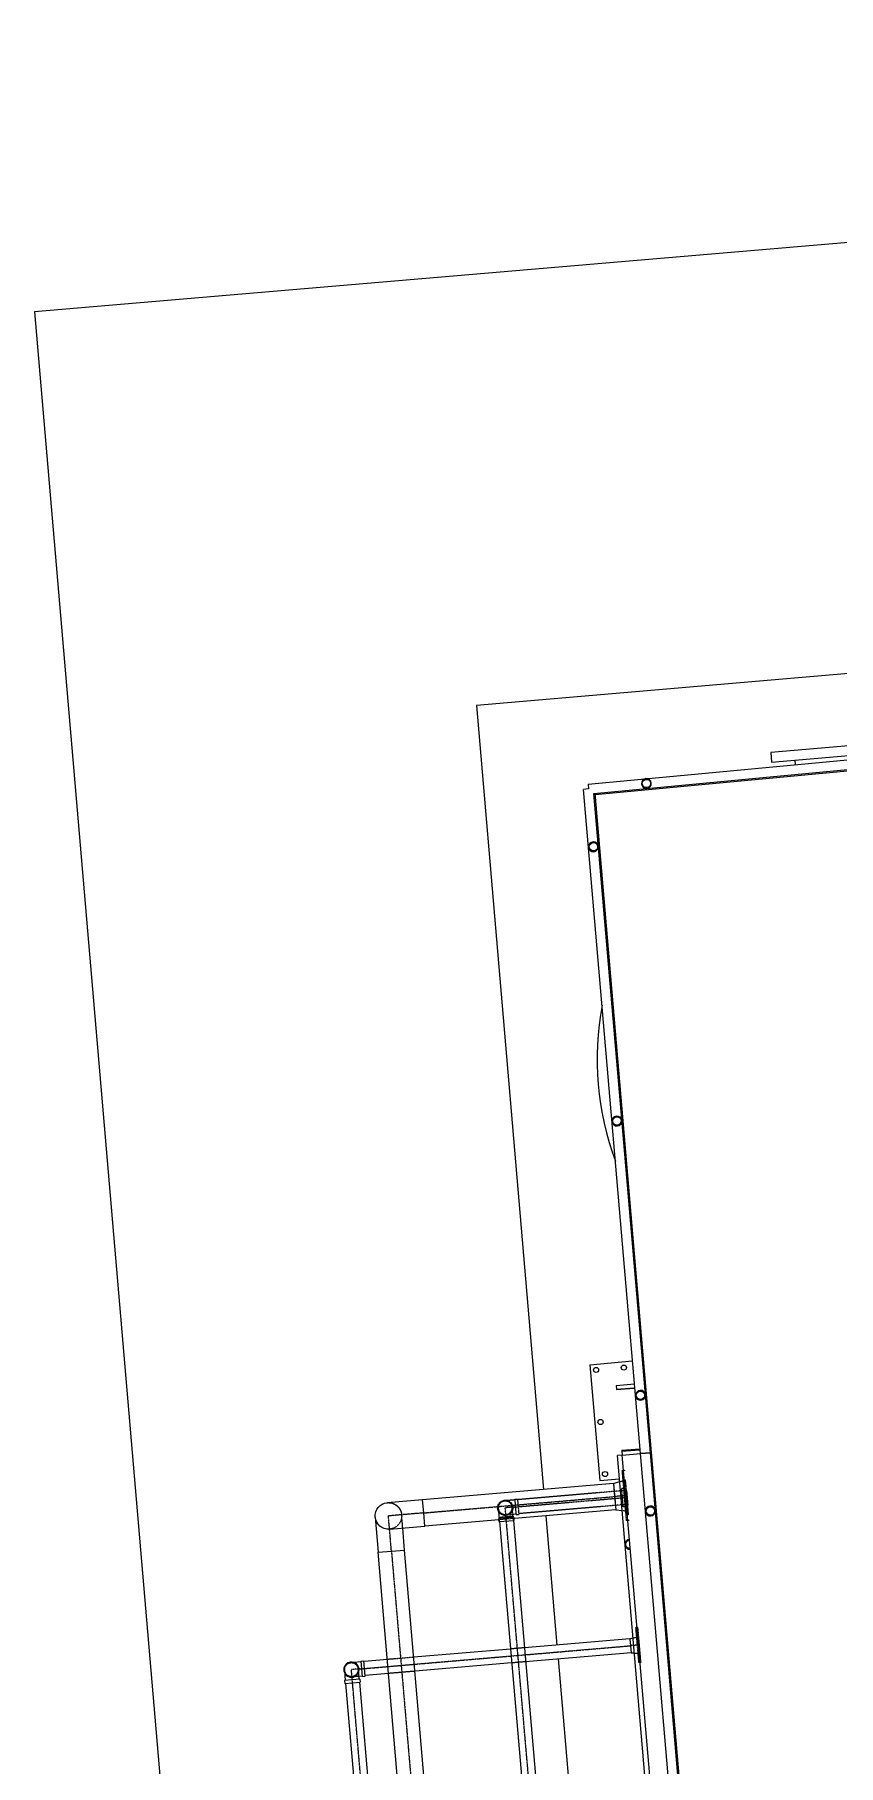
# Model space of a CAD drawing. Header units: millimetres. Extents: x 229153 to 244575, y 9226 to 23316.
# Drawn here: x 229153 to 232612, y 15864 to 23316 of the extents above; entities that cross this region are included whole.
import ezdxf

# ---------------------------------------------------------------- set-up
doc = ezdxf.new("R2010")
doc.units = ezdxf.units.MM
doc.header["$MEASUREMENT"] = 0
doc.linetypes.add('CENTER2', pattern=[1.125, 0.75, -0.125, 0.125, -0.125])
doc.linetypes.add('HIDDEN2', pattern=[0.1875, 0.125, -0.0625])
for name, color, linetype in [('Top (Plan) View-0', 7, 'Continuous'), ('Top (Plan) View-150-SL-B4-095', 14, 'Continuous'), ('Top (Plan) View-80-PG-B5-608', 170, 'Continuous'), ('Top (Plan) View-CENTER', 1, 'CENTER2'), ('Top (Plan) View-CONCRETE FOUNDATION', 8, 'Continuous'), ('Top (Plan) View-HIDDEN', 7, 'HIDDEN2'), ('Top (Plan) View-ST0011-ME_PR_STEL_EQUIP_VENDOR_THP_PLANT', 7, 'Continuous')]:
    doc.layers.add(name, color=color, linetype=linetype)

# ---------------------------------------------------------------- blocks, each defined once
blk = doc.blocks.new('*U41')
at = {"layer": 'Top (Plan) View-CONCRETE FOUNDATION', "color": 0, "linetype": 'ByBlock', "lineweight": -2}
for p, q in [((243102, 23316.2), (229153, 22121.9)), ((229153, 22121.9), (230176.7, 10165.7))]:
    blk.add_line(p, q, dxfattribs=at)
blk = doc.blocks.new('*U42')
at = {"layer": 'Top (Plan) View-ST0011-ME_PR_STEL_EQUIP_VENDOR_THP_PLANT', "color": 0, "linetype": 'ByBlock', "lineweight": -2}
for p, q in [((241516.2, 21323.7), (231054.4, 20427.9)), ((231054.4, 20427.9), (231343.4, 17052.4)), ((231534.9, 20089.4), (233924.5, 20313.6)), ((233128.4, 20294.4), (232321.4, 20225.3)), ((231559.8, 20049.1), (233907.2, 20269.3)), ((231565.2, 20044.6), (233902.6, 20263.9)), ((232321.4, 20225.3), (232324.9, 20184)), ((232324.9, 20184), (233131.9, 20253.1)), ((232424.5, 20192.5), (232426.2, 20173)), ((231536.9, 20068.3), (231515.7, 20066.5)), ((231760.6, 17206.4), (231515.7, 20066.5)), ((231534.9, 20089.4), (231536.9, 20068.3)), ((231802.9, 17210.1), (231559.8, 20049.1)), ((231807.8, 17210.5), (231564.8, 20049.6)), ((231542.4, 17589.2), (231726.5, 17605)), ((231542.4, 17589.2), (231585, 17091)), ((231735, 17505.3), (231656.5, 17498.6)), ((231735, 17505.3), (231656.5, 17498.6)), ((231656.5, 17498.6), (231656.5, 17498.6)), ((231656.5, 17498.6), (231657.8, 17483.7)), ((231657.8, 17483.7), (231733, 17490.1)), ((231657.8, 17483.7), (231657.9, 17482.2)), ((231657.9, 17482.2), (231733.6, 17488.7)), ((231708.7, 17488), (231707.3, 17486.4)), ((231680.3, 17220.8), (231758.8, 17227.5)), ((231680.3, 17220.8), (231680.8, 17214.7)), ((231680.7, 17216.2), (231680.8, 17214.7)), ((231680.7, 17216.2), (231680.7, 17216.2)), ((231756.1, 17221.1), (231680.8, 17214.7)), ((231682.1, 17199.7), (231661, 17197.9)), ((231899.8, 14408.1), (231661, 17197.9)), ((231680.8, 17214.7), (231682.1, 17199.7)), ((231682.1, 17199.7), (231760.6, 17206.4)), ((231682.1, 17199.7), (231760.6, 17206.4)), ((231682.1, 17199.7), (231682.1, 17200.2)), ((231921, 14409.9), (231682.1, 17199.7)), ((231682.1, 17199.7), (231682.1, 17199.7)), ((231760.6, 17206.4), (231802.9, 17210.1)), ((231802.9, 17210), (231760.6, 17206.4)), ((231999.5, 14416.6), (231760.6, 17206.4)), ((231781.7, 17208.2), (231781.7, 17208.3)), ((231807.8, 17210.5), (231802.9, 17210.1)), ((231802.9, 17210), (231807.8, 17210.4)), ((232041.7, 14420.2), (231802.9, 17210)), ((232043.6, 14456.8), (231807.8, 17210.4)), ((231585, 17091), (231669.5, 17098.3)), ((231353.2, 16938.6), (231400.8, 16382.1)), ((231406, 16321.9), (231533.5, 14832.6))]:
    blk.add_line(p, q, dxfattribs=at)
for centre in [(231569.4, 17566.4), (231689, 17576.7), (231588.6, 17342.3), (231607.8, 17118.1)]:
    blk.add_circle(centre, 11, dxfattribs=at)
for centre, radius, start, end in [((231785.8, 20091.6), 21.2, 5.62176, 185.09656), ((231785.8, 20091.6), 21.2, 185.62176, 5.09656), ((231558.2, 19819.2), 21.2, 95.41259, 274.37469), ((231558.2, 19819.2), 21.2, 275.41259, 94.37469), ((232840.9, 18904.8), 1266.9, 169.46433, 200.32296), ((231659.3, 18638.3), 21.2, 95.41259, 274.37469), ((231659.3, 18638.3), 21.2, 275.41259, 94.37469), ((231734.9, 17473.7), 15, 84.13533, 94.89364), ((231760.4, 17457.3), 21.2, 95.41259, 274.37469), ((231760.4, 17457.3), 21.2, 275.41259, 94.37469), ((231803.1, 16959.1), 21.2, 94.99596, 274.79133), ((231803.1, 16959.1), 21.2, 274.99596, 94.79133), ((231715, 16815.6), 21.2, 94.99596, 274.79133)]:
    blk.add_arc(centre, radius, start, end, dxfattribs=at)
at = {"layer": 'Top (Plan) View-ST0011-ME_PR_STEL_EQUIP_VENDOR_THP_PLANT', "color": 0, "linetype": 'ByBlock', "lineweight": -2, "extrusion": (0, 0, -1)}
for centre, radius, start, end in [((-231785.8, 20091.6), 18, 354.95012, 174.33156), ((-231785.8, 20091.6), 18, 174.95012, 354.33156), ((-231558.2, 19819.2), 18, 265.71757, 84.49515), ((-231558.2, 19819.2), 18, 85.71757, 264.49515), ((-231659.3, 18638.3), 18, 265.71757, 84.49515), ((-231659.3, 18638.3), 18, 85.71757, 264.49515), ((-231734.3, 17475.2), 15, 85.10636, 97.81613), ((-231760.4, 17457.3), 18, 265.71757, 84.49515), ((-231760.4, 17457.3), 18, 85.71757, 264.49515), ((-231803.1, 16959.1), 18, 265.22686, 84.98585), ((-231803.1, 16959.1), 18, 85.22686, 264.98585), ((-231715, 16815.6), 18, 265.22686, 84.98585)]:
    blk.add_arc(centre, radius, start, end, dxfattribs=at)
at = {"layer": 'Top (Plan) View-ST0011-ME_PR_STEL_EQUIP_VENDOR_THP_PLANT', "color": 0, "linetype": 'ByBlock', "lineweight": -2, "extrusion": (-7.83663e-40, -1.09016e-87, -1)}
blk.add_arc((-231754.8, 17236.1), 15, 252.39658, 265.10636, dxfattribs=at)
blk = doc.blocks.new('*U44')
at = {"layer": 'Top (Plan) View-150-SL-B4-095', "color": 0, "linetype": 'ByBlock', "lineweight": -2}
for p, q in [((231644.3, 17078.2), (231670.6, 17085.6)), ((231644.3, 17078.2), (231654.1, 16964.3)), ((231654.1, 16964.3), (231681.2, 16961.5))]:
    blk.add_line(p, q, dxfattribs=at)
at = {"layer": 'Top (Plan) View-CENTER'}
blk.add_line((231675.9, 17023.5), (231649.2, 17021.3), dxfattribs=at)
at = {"layer": 'Top (Plan) View-HIDDEN'}
for p, q in [((231670.6, 17085.6), (231684.5, 17089.5)), ((231693.8, 17133), (231680.9, 17131.9)), ((231680.9, 17131.9), (231699.2, 16917.7)), ((231698.1, 17082.8), (231685.2, 17081.7)), ((231703, 17025.9), (231675.9, 17023.5)), ((231681.2, 16961.5), (231695.6, 16960)), ((231707.9, 16968.9), (231694.9, 16967.8)), ((231712.2, 16918.8), (231699.2, 16917.7))]:
    blk.add_line(p, q, dxfattribs=at)
blk = doc.blocks.new('*U45')
at = {"layer": 'Top (Plan) View-HIDDEN'}
for p, q in [((231696.2, 17092.5), (231688.3, 17091.9)), ((231688.3, 17091.9), (231701.1, 16942.4)), ((231709, 16943.1), (231696.2, 17092.5)), ((231691.3, 17056.5), (231678.3, 17055.4)), ((231678.3, 17055.4), (231685.1, 16976.7)), ((231698, 16977.8), (231685.1, 16976.7)), ((231709, 16943.1), (231701.1, 16942.4))]:
    blk.add_line(p, q, dxfattribs=at)
blk = doc.blocks.new('*U46')
at = {"layer": 'Top (Plan) View-150-SL-B4-095', "color": 0, "linetype": 'ByBlock', "lineweight": -2}
for p, q in [((230822.5, 17007.9), (230670.7, 16994.9)), ((230827.4, 16950.9), (230822.5, 17007.9)), ((230680.5, 16881), (230832.3, 16894))]:
    blk.add_line(p, q, dxfattribs=at)
at = {"layer": 'Top (Plan) View-150-SL-B4-095', "color": 0, "linetype": 'ByBlock', "lineweight": -2, "extrusion": (0, 0, -1)}
blk.add_arc((-230675.6, 16937.9), 57.2, 265.10636, 85.10636, dxfattribs=at)
at = {"layer": 'Top (Plan) View-CENTER'}
blk.add_line((230827.4, 16950.9), (230675.6, 16937.9), dxfattribs=at)
at = {"layer": 'Top (Plan) View-HIDDEN', "extrusion": (0, 0, -1)}
for radius, start, end in [(57.2, 85.10636, 175.10636), (57.1, 175.10636, 265.10636)]:
    blk.add_arc((-230675.6, 16937.9), radius, start, end, dxfattribs=at)
blk = doc.blocks.new('*U47')
at = {"layer": 'Top (Plan) View-150-SL-B4-095', "color": 0, "linetype": 'ByBlock', "lineweight": -2, "extrusion": (0, -1.76683e-30, -1)}
blk.add_arc((-230675.6, 16937.9), 57.1, 265.10636, 85.10636, dxfattribs=at)
at = {"layer": 'Top (Plan) View-HIDDEN', "extrusion": (0, 0, -1)}
for radius, start, end in [(57.2, 85.10636, 90), (57.1, 90, 265.10636)]:
    blk.add_arc((-230675.6, 16937.9), radius, start, end, dxfattribs=at)
blk = doc.blocks.new('*U48')
at = {"layer": 'Top (Plan) View-150-SL-B4-095', "color": 0, "linetype": 'ByBlock', "lineweight": -2}
for p, q in [((231644.3, 17078.2), (230822.5, 17007.8)), ((231644.3, 17078.2), (231649.2, 17021.3)), ((231649.2, 17021.3), (231654.1, 16964.3)), ((230832.3, 16894), (230827.4, 16950.9)), ((231654.1, 16964.3), (230832.3, 16894))]:
    blk.add_line(p, q, dxfattribs=at)
at = {"layer": 'Top (Plan) View-150-SL-B4-095', "color": 0, "linetype": 'ByBlock', "lineweight": -2, "extrusion": (0, 0, -1)}
blk.add_ellipse((230827.4, 16950.9), major_axis=(-4.9, 56.9), ratio=0.000199, start_param=3.141474, end_param=3.141576, dxfattribs=at)
at = {"layer": 'Top (Plan) View-CENTER'}
blk.add_line((230827.4, 16950.9), (231649.2, 17021.3), dxfattribs=at)
blk = doc.blocks.new('*U50')
at = {"layer": 'Top (Plan) View-0', "color": 0, "linetype": 'ByBlock', "lineweight": -2}
for p, q in [((231149.8, 16921.1), (231150.5, 16913.2)), ((231150.5, 16913.2), (231216.1, 16918.8)), ((231215.4, 16926.8), (231216.1, 16918.8))]:
    blk.add_line(p, q, dxfattribs=at)
at = {"layer": 'Top (Plan) View-HIDDEN'}
for p, q in [((231148.4, 16970.3), (231152.1, 16926.8)), ((231214.9, 16932.2), (231149.4, 16926.5)), ((231149.4, 16926.5), (231149.8, 16921.1)), ((231181.7, 16935), (231178.4, 16972.9)), ((231212.2, 16931.9), (231208.5, 16975.4)), ((231214.9, 16932.2), (231215.4, 16926.8))]:
    blk.add_line(p, q, dxfattribs=at)
blk.add_circle((231178.4, 16972.9), 32.9, dxfattribs=at)
blk.add_open_spline([(231181, 16942.6), (231180.1, 16942.6), (231179.1, 16942.5), (231177.1, 16942.5), (231176.1, 16942.6), (231174.1, 16942.8), (231173.1, 16943), (231171.2, 16943.4), (231170.2, 16943.7), (231168.5, 16944.2), (231167.5, 16944.6), (231165.7, 16945.4), (231164.8, 16945.8), (231163, 16946.8), (231162.1, 16947.3), (231160.5, 16948.5), (231159.7, 16949.1), (231158.3, 16950.3), (231157.6, 16951), (231156.2, 16952.4), (231155.5, 16953.2), (231154.2, 16954.7), (231153.7, 16955.6), (231152.6, 16957.3), (231152.1, 16958.1), (231151.2, 16959.8), (231150.8, 16960.6), (231150.1, 16962.5), (231149.7, 16963.5), (231149.2, 16965.4), (231148.9, 16966.4), (231148.6, 16968.4), (231148.5, 16969.3), (231148.3, 16971.2), (231148.3, 16972.2), (231148.3, 16974.2), (231148.3, 16975.2), (231148.6, 16977.2), (231148.7, 16978.2), (231149.1, 16980.2), (231149.4, 16981.1), (231150, 16982.9), (231150.3, 16983.8), (231151.1, 16985.6), (231151.5, 16986.5), (231152.5, 16988.3), (231153, 16989.2), (231154.2, 16990.8), (231154.8, 16991.6), (231156, 16993), (231156.6, 16993.7), (231158, 16995.1), (231158.8, 16995.8), (231160.4, 16997.1), (231161.2, 16997.7), (231162.9, 16998.7), (231163.7, 16999.2), (231165.4, 17000.1), (231166.3, 17000.5), (231168.1, 17001.2), (231169.1, 17001.6), (231171, 17002.1), (231172, 17002.4), (231174, 17002.7), (231174.9, 17002.8), (231175.8, 17002.9), (231176.8, 17003), (231177.8, 17003), (231179.7, 17003), (231180.8, 17003), (231182.8, 17002.7), (231183.8, 17002.6), (231185.7, 17002.2), (231186.7, 17001.9), (231188.4, 17001.3), (231189.3, 17001), (231191.2, 17000.2), (231192.1, 16999.8), (231193.9, 16998.8), (231194.7, 16998.3), (231196.4, 16997.1), (231197.1, 16996.5), (231198.6, 16995.3), (231199.3, 16994.7), (231200.7, 16993.3), (231201.3, 16992.5), (231202.6, 16990.9), (231203.2, 16990.1), (231204.3, 16988.4), (231204.8, 16987.6), (231205.6, 16985.9), (231206, 16985), (231206.8, 16983.2), (231207.1, 16982.2), (231207.7, 16980.3), (231207.9, 16979.3), (231208.3, 16977.3), (231208.4, 16976.3), (231208.6, 16974.5), (231208.6, 16973.5), (231208.6, 16971.5), (231208.5, 16970.5), (231208.3, 16968.5), (231208.1, 16967.5), (231207.7, 16965.5), (231207.5, 16964.6), (231206.9, 16962.8), (231206.6, 16961.9), (231205.8, 16960), (231205.3, 16959.1), (231204.3, 16957.3), (231203.8, 16956.5), (231202.7, 16954.8), (231202.1, 16954), (231200.9, 16952.6), (231200.2, 16951.9), (231198.8, 16950.5), (231198, 16949.8), (231196.5, 16948.5), (231195.6, 16947.9), (231194, 16946.8), (231193.1, 16946.4), (231191.5, 16945.5), (231190.6, 16945.1), (231188.7, 16944.3), (231187.8, 16944), (231185.8, 16943.4), (231184.8, 16943.2), (231182.9, 16942.8), (231181.9, 16942.7), (231181, 16942.6)], degree=3, knots=[89.456044, 89.456044, 89.456044, 89.456044, 92.240313, 92.240313, 95.024582, 95.024582, 97.808851, 97.808851, 100.593119, 100.593119, 103.39436, 103.39436, 106.1956, 106.1956, 108.996841, 108.996841, 111.798081, 111.798081, 114.602672, 114.602672, 117.407264, 117.407264, 120.211855, 120.211855, 123.016446, 123.016446, 125.816661, 125.816661, 128.616876, 128.616876, 131.417091, 131.417091, 134.217306, 134.217306, 137.014324, 137.014324, 139.811342, 139.811342, 142.608361, 142.608361, 145.405379, 145.405379, 148.199073, 148.199073, 150.992766, 150.992766, 153.78646, 153.78646, 156.580153, 156.580153, 159.372101, 159.372101, 162.164048, 162.164048, 164.955995, 164.955995, 167.747942, 167.747942, 170.538979, 170.538979, 173.330015, 173.330015, 176.121052, 176.121052, 178.912089, 178.912089, 178.912089, 181.703125, 181.703125, 184.494162, 184.494162, 187.285198, 187.285198, 190.076235, 190.076235, 192.868182, 192.868182, 195.660129, 195.660129, 198.452076, 198.452076, 201.244024, 201.244024, 204.037717, 204.037717, 206.831411, 206.831411, 209.625104, 209.625104, 212.418798, 212.418798, 215.215816, 215.215816, 218.012835, 218.012835, 220.809853, 220.809853, 223.606871, 223.606871, 226.407086, 226.407086, 229.207301, 229.207301, 232.007516, 232.007516, 234.807731, 234.807731, 237.612322, 237.612322, 240.416913, 240.416913, 243.221505, 243.221505, 246.026096, 246.026096, 248.827336, 248.827336, 251.628577, 251.628577, 254.429817, 254.429817, 257.231058, 257.231058, 260.015326, 260.015326, 262.799595, 262.799595, 265.583864, 265.583864, 268.368133, 268.368133, 268.368133, 268.368133], dxfattribs=at)
blk = doc.blocks.new('*U51')
at = {"layer": 'Top (Plan) View-HIDDEN'}
for p, q in [((231219.4, 17006.7), (231175.9, 17003)), ((231219.2, 17009.4), (231232.6, 17010.6)), ((231219.2, 17009.4), (231224.8, 16943.9)), ((231238.2, 16945), (231232.6, 17010.6)), ((231216.4, 16976.2), (231178.4, 16972.9)), ((231181.1, 16942.9), (231224.6, 16946.6)), ((231224.8, 16943.9), (231238.2, 16945))]:
    blk.add_line(p, q, dxfattribs=at)
blk.add_open_spline([(231208.7, 16975.5), (231208.6, 16976.4), (231208.5, 16977.4), (231208.1, 16979.4), (231207.9, 16980.3), (231207.3, 16982.3), (231207, 16983.2), (231206.3, 16985.1), (231205.8, 16986), (231205, 16987.6), (231204.5, 16988.5), (231203.4, 16990.1), (231202.8, 16991), (231201.5, 16992.5), (231200.9, 16993.3), (231199.5, 16994.7), (231198.7, 16995.4), (231197.3, 16996.6), (231196.5, 16997.2), (231194.9, 16998.3), (231194, 16998.9), (231192.2, 16999.8), (231191.3, 17000.3), (231189.5, 17001.1), (231188.5, 17001.4), (231186.8, 17002), (231185.8, 17002.2), (231183.9, 17002.6), (231182.9, 17002.8), (231180.8, 17003), (231179.8, 17003.1), (231177.8, 17003.1), (231176.9, 17003.1), (231175, 17002.9), (231174, 17002.8), (231172.1, 17002.4), (231171.1, 17002.2), (231169.1, 17001.6), (231168.2, 17001.3), (231166.3, 17000.5), (231165.4, 17000.1), (231163.8, 16999.3), (231162.9, 16998.8), (231161.3, 16997.7), (231160.4, 16997.1), (231158.8, 16995.9), (231158.1, 16995.2), (231156.7, 16993.8), (231156, 16993.1), (231154.8, 16991.6), (231154.2, 16990.9), (231153.1, 16989.2), (231152.5, 16988.4), (231151.6, 16986.6), (231151.1, 16985.7), (231150.3, 16983.9), (231150, 16982.9), (231149.4, 16981.2), (231149.2, 16980.2), (231148.8, 16978.3), (231148.6, 16977.3), (231148.4, 16975.3), (231148.3, 16974.2), (231148.3, 16972.3), (231148.3, 16971.3), (231148.4, 16970.4), (231148.5, 16969.4), (231148.6, 16968.5), (231149, 16966.5), (231149.2, 16965.5), (231149.8, 16963.6), (231150.1, 16962.6), (231150.8, 16960.8), (231151.3, 16959.9), (231152.1, 16958.2), (231152.6, 16957.4), (231153.7, 16955.7), (231154.3, 16954.9), (231155.5, 16953.3), (231156.2, 16952.5), (231157.6, 16951.1), (231158.3, 16950.5), (231159.8, 16949.3), (231160.5, 16948.7), (231162.2, 16947.5), (231163, 16947), (231164.8, 16946), (231165.7, 16945.6), (231167.6, 16944.8), (231168.5, 16944.5), (231170.2, 16943.9), (231171.2, 16943.6), (231173.1, 16943.2), (231174.1, 16943.1), (231176.2, 16942.8), (231177.2, 16942.8), (231179.2, 16942.8), (231180.1, 16942.8), (231182, 16943), (231183, 16943.1), (231184.9, 16943.4), (231185.9, 16943.7), (231187.9, 16944.2), (231188.8, 16944.6), (231190.7, 16945.3), (231191.6, 16945.7), (231193.2, 16946.6), (231194.1, 16947.1), (231195.8, 16948.2), (231196.6, 16948.8), (231198.2, 16950), (231199, 16950.7), (231200.4, 16952.1), (231201.1, 16952.8), (231202.3, 16954.2), (231202.9, 16955), (231204, 16956.7), (231204.5, 16957.5), (231205.5, 16959.3), (231206, 16960.2), (231206.8, 16962.1), (231207.1, 16963), (231207.7, 16964.7), (231207.9, 16965.7), (231208.3, 16967.6), (231208.5, 16968.6), (231208.7, 16970.6), (231208.8, 16971.6), (231208.8, 16973.6), (231208.8, 16974.6), (231208.7, 16975.5)], degree=3, knots=[89.456044, 89.456044, 89.456044, 89.456044, 92.240313, 92.240313, 95.024582, 95.024582, 97.808851, 97.808851, 100.593119, 100.593119, 103.39436, 103.39436, 106.1956, 106.1956, 108.996841, 108.996841, 111.798081, 111.798081, 114.602672, 114.602672, 117.407264, 117.407264, 120.211855, 120.211855, 123.016446, 123.016446, 125.816661, 125.816661, 128.616876, 128.616876, 131.417091, 131.417091, 134.217306, 134.217306, 137.014324, 137.014324, 139.811342, 139.811342, 142.608361, 142.608361, 145.405379, 145.405379, 148.199073, 148.199073, 150.992766, 150.992766, 153.78646, 153.78646, 156.580153, 156.580153, 159.372101, 159.372101, 162.164048, 162.164048, 164.955995, 164.955995, 167.747942, 167.747942, 170.538979, 170.538979, 173.330015, 173.330015, 176.121052, 176.121052, 178.912089, 178.912089, 178.912089, 181.703125, 181.703125, 184.494162, 184.494162, 187.285198, 187.285198, 190.076235, 190.076235, 192.868182, 192.868182, 195.660129, 195.660129, 198.452076, 198.452076, 201.244024, 201.244024, 204.037717, 204.037717, 206.831411, 206.831411, 209.625104, 209.625104, 212.418798, 212.418798, 215.215816, 215.215816, 218.012835, 218.012835, 220.809853, 220.809853, 223.606871, 223.606871, 226.407086, 226.407086, 229.207301, 229.207301, 232.007516, 232.007516, 234.807731, 234.807731, 237.612322, 237.612322, 240.416913, 240.416913, 243.221505, 243.221505, 246.026096, 246.026096, 248.827336, 248.827336, 251.628577, 251.628577, 254.429817, 254.429817, 257.231058, 257.231058, 260.015326, 260.015326, 262.799595, 262.799595, 265.583864, 265.583864, 268.368133, 268.368133, 268.368133, 268.368133], dxfattribs=at)
blk = doc.blocks.new('*U52')
at = {"layer": 'Top (Plan) View-HIDDEN'}
for p, q in [((231701.6, 17050.7), (231698.8, 17050.5)), ((231698.8, 17050.5), (231704.5, 16985)), ((231701.8, 17048), (231699.1, 17047.8)), ((231707.2, 16985.2), (231701.6, 17050.7)), ((231706.9, 16987.9), (231704.2, 16987.7)), ((231707.2, 16985.2), (231704.5, 16985))]:
    blk.add_line(p, q, dxfattribs=at)
blk = doc.blocks.new('*U53')
at = {"layer": 'Top (Plan) View-HIDDEN', "extrusion": (0, 0, -1)}
blk.add_circle((-231178.4, 16972.9), 30.2, dxfattribs=at)
blk = doc.blocks.new('*U54')
at = {"layer": 'Top (Plan) View-HIDDEN'}
for p, q in [((231216.4, 16976.2), (231703.7, 17017.9)), ((231701.1, 17048), (231232.8, 17007.9)), ((231706.3, 16987.8), (231237.9, 16947.7))]:
    blk.add_line(p, q, dxfattribs=at)
blk = doc.blocks.new('*U55')
at = {"layer": 'Top (Plan) View-150-SL-B4-095', "color": 0, "linetype": 'ByBlock', "lineweight": -2}
for p, q in [((230618.6, 16933), (230631.6, 16781.2)), ((230745.5, 16790.9), (230737.4, 16885.8)), ((230631.6, 16781.2), (230688.6, 16786.1)), ((230688.6, 16786.1), (230745.5, 16790.9))]:
    blk.add_line(p, q, dxfattribs=at)
at = {"layer": 'Top (Plan) View-CENTER'}
blk.add_line((230688.6, 16786.1), (230680.5, 16881), dxfattribs=at)
at = {"layer": 'Top (Plan) View-HIDDEN'}
for p, q in [((230680.5, 16881), (230675.6, 16937.9)), ((230737.4, 16885.8), (230732.5, 16942.8))]:
    blk.add_line(p, q, dxfattribs=at)
blk = doc.blocks.new('*U57')
at = {"layer": 'Top (Plan) View-0', "color": 0, "linetype": 'ByBlock', "lineweight": -2}
for p, q in [((231213.4, 16918.6), (231835.3, 9716.2)), ((231153.3, 16913.4), (231775.2, 9711)), ((231805.3, 9713.6), (231775.2, 9711)), ((231835.3, 9716.2), (231805.3, 9713.6))]:
    blk.add_line(p, q, dxfattribs=at)
at = {"layer": 'Top (Plan) View-CENTER'}
blk.add_line((231806.9, 9694.6), (231183.3, 16916), dxfattribs=at)
at = {"layer": 'Top (Plan) View-HIDDEN'}
for p, q in [((231151.6, 16932.4), (231181.7, 16935)), ((231151.6, 16932.4), (231153.3, 16913.4)), ((231181.7, 16935), (231211.7, 16937.6)), ((231183.3, 16916), (231181.7, 16935)), ((231211.7, 16937.6), (231213.4, 16918.6))]:
    blk.add_line(p, q, dxfattribs=at)
blk = doc.blocks.new('*U58')
at = {"layer": 'Top (Plan) View-150-SL-B4-095', "color": 0, "linetype": 'ByBlock', "lineweight": -2}
for p, q in [((230631.6, 16781.2), (230688.6, 16786.1)), ((231143.8, 10803.1), (230631.6, 16781.2)), ((230688.6, 16786.1), (230745.5, 16790.9)), ((231257.6, 10812.8), (230745.5, 16790.9)), ((231200.7, 10808), (231143.8, 10803.1)), ((231257.6, 10812.8), (231200.7, 10808))]:
    blk.add_line(p, q, dxfattribs=at)
at = {"layer": 'Top (Plan) View-CENTER'}
blk.add_line((230688.6, 16786.1), (231200.7, 10808), dxfattribs=at)
blk = doc.blocks.new('*U60')
at = {"layer": 'Top (Plan) View-80-PG-B5-608', "color": 0, "linetype": 'ByBlock', "lineweight": -2}
for p, q in [((231714.5, 16408.9), (231728.2, 16412.4)), ((231719.7, 16348.8), (231733.8, 16347.7))]:
    blk.add_line(p, q, dxfattribs=at)
at = {"layer": 'Top (Plan) View-CENTER'}
blk.add_line((231731, 16380.1), (231717.1, 16378.9), dxfattribs=at)
at = {"layer": 'Top (Plan) View-HIDDEN'}
for p, q in [((231728.2, 16412.4), (231743, 16416.2)), ((231749.5, 16456.9), (231739.6, 16456.1)), ((231739.6, 16456.1), (231752.4, 16306.6)), ((231753.4, 16412.2), (231743.4, 16411.4)), ((231762.3, 16307.5), (231749.5, 16456.9)), ((231755.9, 16382.2), (231731, 16380.1)), ((231733.8, 16347.7), (231749, 16346.5)), ((231758.5, 16352.1), (231748.6, 16351.3)), ((231762.3, 16307.5), (231752.4, 16306.6))]:
    blk.add_line(p, q, dxfattribs=at)
blk = doc.blocks.new('*U61')
at = {"layer": 'Top (Plan) View-80-PG-B5-608', "color": 0, "linetype": 'ByBlock', "lineweight": -2}
for p, q in [((230486.3, 16273.4), (230490, 16229.9)), ((230550.1, 16235), (230546.4, 16278.5)), ((230552.8, 16235.3), (230487.3, 16229.7)), ((230487.3, 16229.7), (230488.4, 16216.3)), ((230488.4, 16216.3), (230554, 16221.9)), ((230552.8, 16235.3), (230554, 16221.9))]:
    blk.add_line(p, q, dxfattribs=at)
for start, end in [(341.33718, 184.89364), (184.89364, 208.45011)]:
    blk.add_arc((230516.3, 16276.1), 32.9, start, end, dxfattribs=at)
blk.add_open_spline([(230486.3, 16273.4), (230486.2, 16274.3), (230486.2, 16275.3), (230486.2, 16277.3), (230486.2, 16278.3), (230486.5, 16280.3), (230486.6, 16281.3), (230487, 16283.3), (230487.3, 16284.2), (230487.9, 16286), (230488.2, 16286.9), (230489, 16288.7), (230489.4, 16289.7), (230490.4, 16291.4), (230490.9, 16292.3), (230492.1, 16293.9), (230492.7, 16294.7), (230493.9, 16296.1), (230494.5, 16296.9), (230495.9, 16298.3), (230496.7, 16298.9), (230498.3, 16300.2), (230499.1, 16300.8), (230500.8, 16301.9), (230501.6, 16302.4), (230503.3, 16303.2), (230504.2, 16303.6), (230506, 16304.4), (230507, 16304.7), (230508.9, 16305.3), (230509.9, 16305.5), (230511.9, 16305.8), (230512.8, 16306), (230513.7, 16306.1), (230514.7, 16306.1), (230515.6, 16306.2), (230517.6, 16306.2), (230518.7, 16306.1), (230520.7, 16305.9), (230521.7, 16305.7), (230523.6, 16305.3), (230524.6, 16305), (230526.3, 16304.5), (230527.2, 16304.1), (230529.1, 16303.4), (230530, 16302.9), (230531.8, 16301.9), (230532.6, 16301.4), (230534.3, 16300.3), (230535, 16299.7), (230536.5, 16298.5), (230537.2, 16297.8), (230538.6, 16296.4), (230539.2, 16295.6), (230540.5, 16294), (230541.1, 16293.2), (230542.2, 16291.5), (230542.7, 16290.7), (230543.5, 16289), (230543.9, 16288.2), (230544.7, 16286.3), (230545, 16285.3), (230545.6, 16283.4), (230545.8, 16282.4), (230546.2, 16280.4), (230546.3, 16279.5), (230546.4, 16278.5)], degree=3, knots=[134.217306, 134.217306, 134.217306, 134.217306, 137.014324, 137.014324, 139.811342, 139.811342, 142.608361, 142.608361, 145.405379, 145.405379, 148.199073, 148.199073, 150.992766, 150.992766, 153.78646, 153.78646, 156.580153, 156.580153, 159.372101, 159.372101, 162.164048, 162.164048, 164.955995, 164.955995, 167.747942, 167.747942, 170.538979, 170.538979, 173.330015, 173.330015, 176.121052, 176.121052, 178.912089, 178.912089, 178.912089, 181.703125, 181.703125, 184.494162, 184.494162, 187.285198, 187.285198, 190.076235, 190.076235, 192.868182, 192.868182, 195.660129, 195.660129, 198.452076, 198.452076, 201.244024, 201.244024, 204.037717, 204.037717, 206.831411, 206.831411, 209.625104, 209.625104, 212.418798, 212.418798, 215.215816, 215.215816, 218.012835, 218.012835, 220.809853, 220.809853, 223.606871, 223.606871, 223.606871, 223.606871], dxfattribs=at)
at = {"layer": 'Top (Plan) View-CENTER'}
blk.add_line((230519.6, 16238.1), (230516.3, 16276.1), dxfattribs=at)
at = {"layer": 'Top (Plan) View-HIDDEN'}
blk.add_arc((230516.3, 16276.1), 32.9, 208.45011, 341.33718, dxfattribs=at)
for points, knots in [([(230518.9, 16245.8), (230518, 16245.7), (230517, 16245.6), (230515, 16245.7), (230514, 16245.7), (230512, 16246), (230511, 16246.1), (230509.1, 16246.5), (230508.1, 16246.8), (230506.4, 16247.4), (230505.4, 16247.7), (230503.6, 16248.5), (230502.7, 16248.9), (230500.9, 16249.9), (230500, 16250.5), (230498.4, 16251.6), (230497.6, 16252.2), (230496.2, 16253.4), (230495.5, 16254.1), (230494.1, 16255.5), (230493.4, 16256.3), (230492.1, 16257.9), (230491.6, 16258.7), (230490.5, 16260.4), (230490, 16261.2), (230489.1, 16262.9), (230488.7, 16263.8), (230488, 16265.6), (230487.6, 16266.6), (230487.1, 16268.5), (230486.8, 16269.5), (230486.5, 16271.5), (230486.4, 16272.5), (230486.3, 16273.4)], [89.456044, 89.456044, 89.456044, 89.456044, 92.240313, 92.240313, 95.024582, 95.024582, 97.808851, 97.808851, 100.593119, 100.593119, 103.39436, 103.39436, 106.1956, 106.1956, 108.996841, 108.996841, 111.798081, 111.798081, 114.602672, 114.602672, 117.407264, 117.407264, 120.211855, 120.211855, 123.016446, 123.016446, 125.816661, 125.816661, 128.616876, 128.616876, 131.417091, 131.417091, 134.217306, 134.217306, 134.217306, 134.217306]), ([(230546.4, 16278.5), (230546.5, 16277.6), (230546.5, 16276.6), (230546.5, 16274.6), (230546.4, 16273.6), (230546.2, 16271.6), (230546, 16270.6), (230545.6, 16268.6), (230545.4, 16267.7), (230544.8, 16265.9), (230544.5, 16265), (230543.7, 16263.2), (230543.2, 16262.2), (230542.2, 16260.5), (230541.7, 16259.6), (230540.6, 16257.9), (230540, 16257.2), (230538.8, 16255.7), (230538.1, 16255), (230536.7, 16253.6), (230535.9, 16252.9), (230534.3, 16251.7), (230533.5, 16251.1), (230531.8, 16250), (230531, 16249.5), (230529.4, 16248.6), (230528.5, 16248.2), (230526.6, 16247.5), (230525.7, 16247.1), (230523.7, 16246.6), (230522.7, 16246.3), (230520.8, 16246), (230519.8, 16245.8), (230518.9, 16245.8)], [223.606871, 223.606871, 223.606871, 223.606871, 226.407086, 226.407086, 229.207301, 229.207301, 232.007516, 232.007516, 234.807731, 234.807731, 237.612322, 237.612322, 240.416913, 240.416913, 243.221505, 243.221505, 246.026096, 246.026096, 248.827336, 248.827336, 251.628577, 251.628577, 254.429817, 254.429817, 257.231058, 257.231058, 260.015326, 260.015326, 262.799595, 262.799595, 265.583864, 265.583864, 268.368133, 268.368133, 268.368133, 268.368133])]:
    blk.add_open_spline(points, degree=3, knots=knots, dxfattribs=at)
blk = doc.blocks.new('*U62')
at = {"layer": 'Top (Plan) View-80-PG-B5-608', "color": 0, "linetype": 'ByBlock', "lineweight": -2}
for p, q in [((230557.3, 16309.8), (230526.8, 16307.2)), ((230548.9, 16248.6), (230562.5, 16249.7)), ((230557.1, 16312.6), (230570.5, 16313.7)), ((230557.1, 16312.6), (230562.7, 16247)), ((230562.7, 16247), (230576.1, 16248.1)), ((230576.1, 16248.1), (230570.5, 16313.7))]:
    blk.add_line(p, q, dxfattribs=at)
at = {"layer": 'Top (Plan) View-CENTER'}
blk.add_line((230554.3, 16279.3), (230549.1, 16278.9), dxfattribs=at)
at = {"layer": 'Top (Plan) View-HIDDEN'}
for p, q in [((230526.8, 16307.2), (230513.8, 16306.1)), ((230549.1, 16278.9), (230516.3, 16276.1)), ((230519, 16246), (230548.9, 16248.6))]:
    blk.add_line(p, q, dxfattribs=at)
blk.add_open_spline([(230546.6, 16278.6), (230546.5, 16279.6), (230546.4, 16280.5), (230546, 16282.5), (230545.8, 16283.5), (230545.2, 16285.4), (230544.9, 16286.4), (230544.2, 16288.2), (230543.7, 16289.1), (230542.9, 16290.7), (230542.4, 16291.6), (230541.3, 16293.3), (230540.7, 16294.1), (230539.4, 16295.7), (230538.8, 16296.4), (230537.4, 16297.9), (230536.6, 16298.5), (230535.2, 16299.7), (230534.4, 16300.3), (230532.8, 16301.4), (230531.9, 16302), (230530.1, 16303), (230529.2, 16303.4), (230527.4, 16304.2), (230526.4, 16304.5), (230524.7, 16305.1), (230523.7, 16305.3), (230521.8, 16305.8), (230520.8, 16305.9), (230518.7, 16306.1), (230517.7, 16306.2), (230515.7, 16306.2), (230514.8, 16306.2), (230512.9, 16306), (230511.9, 16305.9), (230510, 16305.5), (230509, 16305.3), (230507, 16304.7), (230506.1, 16304.4), (230504.2, 16303.7), (230503.3, 16303.3), (230501.7, 16302.4), (230500.8, 16301.9), (230499.2, 16300.8), (230498.3, 16300.2), (230496.7, 16299), (230496, 16298.3), (230494.6, 16296.9), (230493.9, 16296.2), (230492.7, 16294.8), (230492.1, 16294), (230491, 16292.4), (230490.4, 16291.5), (230489.5, 16289.7), (230489, 16288.8), (230488.2, 16287), (230487.9, 16286.1), (230487.3, 16284.3), (230487.1, 16283.3), (230486.7, 16281.4), (230486.5, 16280.4), (230486.3, 16278.4), (230486.2, 16277.4), (230486.2, 16275.4), (230486.2, 16274.4), (230486.3, 16273.5), (230486.4, 16272.6), (230486.5, 16271.6), (230486.9, 16269.6), (230487.1, 16268.6), (230487.7, 16266.7), (230488, 16265.7), (230488.7, 16263.9), (230489.2, 16263), (230490, 16261.4), (230490.5, 16260.5), (230491.6, 16258.8), (230492.2, 16258), (230493.4, 16256.4), (230494.1, 16255.7), (230495.5, 16254.2), (230496.2, 16253.6), (230497.6, 16252.4), (230498.4, 16251.8), (230500.1, 16250.7), (230500.9, 16250.1), (230502.7, 16249.2), (230503.6, 16248.7), (230505.4, 16247.9), (230506.4, 16247.6), (230508.1, 16247), (230509.1, 16246.8), (230511, 16246.4), (230512, 16246.2), (230514.1, 16246), (230515.1, 16245.9), (230517.1, 16245.9), (230518, 16245.9), (230519.9, 16246.1), (230520.9, 16246.2), (230522.8, 16246.6), (230523.8, 16246.8), (230525.8, 16247.4), (230526.7, 16247.7), (230528.6, 16248.4), (230529.5, 16248.9), (230531.1, 16249.7), (230532, 16250.2), (230533.7, 16251.3), (230534.5, 16251.9), (230536.1, 16253.2), (230536.9, 16253.8), (230538.3, 16255.2), (230539, 16255.9), (230540.2, 16257.4), (230540.8, 16258.1), (230541.9, 16259.8), (230542.4, 16260.6), (230543.4, 16262.4), (230543.9, 16263.3), (230544.7, 16265.2), (230545, 16266.1), (230545.6, 16267.9), (230545.8, 16268.8), (230546.2, 16270.7), (230546.4, 16271.7), (230546.6, 16273.8), (230546.7, 16274.8), (230546.7, 16276.7), (230546.7, 16277.7), (230546.6, 16278.6)], degree=3, knots=[89.456044, 89.456044, 89.456044, 89.456044, 92.240313, 92.240313, 95.024582, 95.024582, 97.808851, 97.808851, 100.593119, 100.593119, 103.39436, 103.39436, 106.1956, 106.1956, 108.996841, 108.996841, 111.798081, 111.798081, 114.602672, 114.602672, 117.407264, 117.407264, 120.211855, 120.211855, 123.016446, 123.016446, 125.816661, 125.816661, 128.616876, 128.616876, 131.417091, 131.417091, 134.217306, 134.217306, 137.014324, 137.014324, 139.811342, 139.811342, 142.608361, 142.608361, 145.405379, 145.405379, 148.199073, 148.199073, 150.992766, 150.992766, 153.78646, 153.78646, 156.580153, 156.580153, 159.372101, 159.372101, 162.164048, 162.164048, 164.955995, 164.955995, 167.747942, 167.747942, 170.538979, 170.538979, 173.330015, 173.330015, 176.121052, 176.121052, 178.912089, 178.912089, 178.912089, 181.703125, 181.703125, 184.494162, 184.494162, 187.285198, 187.285198, 190.076235, 190.076235, 192.868182, 192.868182, 195.660129, 195.660129, 198.452076, 198.452076, 201.244024, 201.244024, 204.037717, 204.037717, 206.831411, 206.831411, 209.625104, 209.625104, 212.418798, 212.418798, 215.215816, 215.215816, 218.012835, 218.012835, 220.809853, 220.809853, 223.606871, 223.606871, 226.407086, 226.407086, 229.207301, 229.207301, 232.007516, 232.007516, 234.807731, 234.807731, 237.612322, 237.612322, 240.416913, 240.416913, 243.221505, 243.221505, 246.026096, 246.026096, 248.827336, 248.827336, 251.628577, 251.628577, 254.429817, 254.429817, 257.231058, 257.231058, 260.015326, 260.015326, 262.799595, 262.799595, 265.583864, 265.583864, 268.368133, 268.368133, 268.368133, 268.368133], dxfattribs=at)
blk = doc.blocks.new('*U63')
at = {"layer": 'Top (Plan) View-HIDDEN', "extrusion": (0, 0, -1)}
blk.add_circle((-230516.3, 16276.1), 30.2, dxfattribs=at)
blk = doc.blocks.new('*U64')
at = {"layer": 'Top (Plan) View-80-PG-B5-608', "color": 0, "linetype": 'ByBlock', "lineweight": -2}
for p, q in [((231714.5, 16408.9), (231260.7, 16370.1)), ((231714.5, 16408.9), (231717.1, 16378.9)), ((231200.6, 16364.9), (230785.1, 16329.3)), ((231719.7, 16348.8), (231265.9, 16310)), ((231717.1, 16378.9), (231719.7, 16348.8)), ((230671.2, 16319.6), (230570.7, 16311)), ((230676.3, 16259.5), (230575.8, 16250.9)), ((231205.8, 16304.8), (230790.2, 16269.2))]:
    blk.add_line(p, q, dxfattribs=at)
at = {"layer": 'Top (Plan) View-CENTER'}
for p, q in [((230787.6, 16299.3), (231203.2, 16334.9)), ((231263.3, 16340), (231717.1, 16378.9)), ((230573.3, 16280.9), (230673.8, 16289.5))]:
    blk.add_line(p, q, dxfattribs=at)
at = {"layer": 'Top (Plan) View-HIDDEN'}
for p, q in [((230785.1, 16329.3), (230671.2, 16319.6)), ((231260.7, 16370.1), (231200.6, 16364.9)), ((231203.2, 16334.9), (231263.3, 16340)), ((230554.3, 16279.3), (230573.3, 16280.9)), ((230673.8, 16289.5), (230787.6, 16299.3)), ((230790.2, 16269.2), (230676.3, 16259.5)), ((231265.9, 16310), (231205.8, 16304.8))]:
    blk.add_line(p, q, dxfattribs=at)
blk = doc.blocks.new('*U65')
at = {"layer": 'Top (Plan) View-80-PG-B5-608', "color": 0, "linetype": 'ByBlock', "lineweight": -2}
for p, q in [((230491.1, 16216.5), (231055.6, 9623.9)), ((230551.2, 16221.7), (231115.7, 9629.1)), ((231085.6, 9626.5), (231055.6, 9623.9)), ((231115.7, 9629.1), (231085.6, 9626.5))]:
    blk.add_line(p, q, dxfattribs=at)
at = {"layer": 'Top (Plan) View-CENTER'}
blk.add_line((231085.6, 9626.5), (230519.6, 16238.1), dxfattribs=at)

msp = doc.modelspace()

# ---------------------------------------------------------------- block references
at = {"layer": 'Top (Plan) View-0'}
for name in ['*U45', '*U50', '*U51', '*U53', '*U54', '*U52', '*U57']:
    msp.add_blockref(name, (0, 0), dxfattribs=at)
at = {"layer": 'Top (Plan) View-150-SL-B4-095'}
for name in ['*U48', '*U44', '*U46', '*U47', '*U55', '*U58']:
    msp.add_blockref(name, (0, 0), dxfattribs=at)
at = {"layer": 'Top (Plan) View-80-PG-B5-608'}
for name in ['*U64', '*U60', '*U61', '*U62', '*U63', '*U65']:
    msp.add_blockref(name, (0, 0), dxfattribs=at)
at = {"layer": 'Top (Plan) View-CONCRETE FOUNDATION'}
msp.add_blockref('*U41', (0, 0), dxfattribs=at)
at = {"layer": 'Top (Plan) View-ST0011-ME_PR_STEL_EQUIP_VENDOR_THP_PLANT'}
msp.add_blockref('*U42', (0, 0), dxfattribs=at)

doc.saveas('drawing.dxf')
